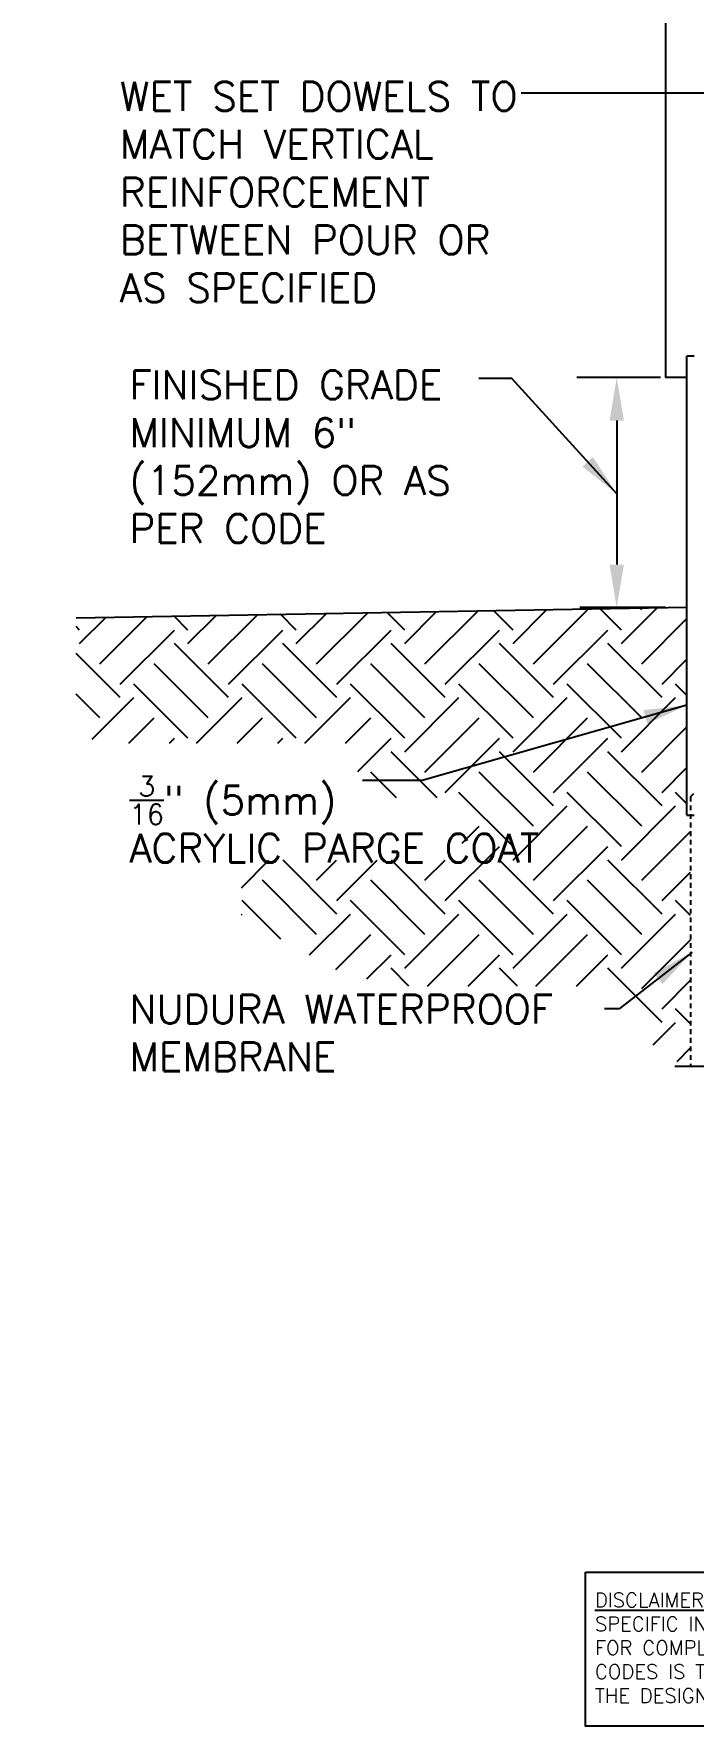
# Model space of a CAD drawing. Header units: inches. Extents: x 28.8 to 85.2, y -16 to 59.9.
# Drawn here: x 28.81 to 46.02, y -15.99 to 28.23 of the extents above; entities that cross this region are included whole.
import ezdxf

# ---------------------------------------------------------------- set-up
doc = ezdxf.new("R2010")
doc.units = ezdxf.units.IN
doc.header["$LTSCALE"] = 0.5
doc.header["$MEASUREMENT"] = 0
doc.linetypes.add('DASHED2', pattern=[0.375, 0.25, -0.125])
for name, color, linetype in [('HATCH', 12, 'Continuous'), ('LINE50', 5, 'Continuous'), ('LINE9', 9, 'Continuous'), ('TEXT', 4, 'Continuous')]:
    doc.layers.add(name, color=color, linetype=linetype)
doc.styles.add('DIM', font='romans.shx', dxfattribs={"width": 0.7})
doc.styles.add('ROMANS', font='romans.shx', dxfattribs={"height": 1.125})
doc.styles.get("Standard").update_dxf_attribs({"font": 'romans.shx', "height": 1.125})
doc.dimstyles.new('ext_12', dxfattribs={"dimscale": 12, "dimtxt": 0.09375, "dimasz": 0.09375, "dimexe": 0.09375, "dimexo": 0.0625, "dimgap": 0.0625, "dimtad": 1, "dimdec": 1, "dimzin": 3, "dimdsep": 46, "dimlunit": 4, "dimtxsty": 'DIM', "dimcen": 0.09, "dimdle": 0.09375, "dimclrt": 4, "dimadec": 0, "dimazin": 0, "dimtfac": 1, "dimtdec": 1, "dimtmove": 2, "dimatfit": 3, "dimfxl": 0, "dimfrac": 2, "dimtolj": 1, "dimtzin": 0, "dimarcsym": 0})

msp = doc.modelspace()

# ---------------------------------------------------------------- hatches: boundary and pattern name
at = {"layer": 'HATCH'}
h = msp.add_hatch(dxfattribs=at)
h.set_pattern_fill('EARTH', color=256, scale=8, angle=45, style=0)
h.set_pattern_definition([(45, (-53.785, -99.0705), (2e-16, 2.828427), [2, -2]), (45, (-54.3154, -98.5402), (2e-16, 2.828427), [2, -2]), (45, (-54.8457, -98.0098), (2e-16, 2.828427), [2, -2]), (135, (-54.8457, -97.6563), (-2.828427, 4e-16), [2, -2]), (135, (-54.3154, -97.126), (-2.828427, 4e-16), [2, -2]), (135, (-53.785, -96.5956), (-2.828427, 4e-16), [2, -2])])
h.paths.add_polyline_path([(28.826, 11.064), (28.826, 11.064), (28.815, 11.072)])
h.paths.add_polyline_path([(29.915, 12.971), (29.915, 10.188), (29.926, 10.178), (29.954, 10.153), (29.981, 10.129), (30.008, 10.105), (30.036, 10.08), (30.063, 10.055), (30.09, 10.031), (30.117, 10.006), (30.144, 9.981), (30.171, 9.956), (30.198, 9.931), (30.225, 9.906), (30.251, 9.881), (30.278, 9.856), (30.305, 9.831), (30.331, 9.806), (30.358, 9.78), (30.384, 9.755), (30.41, 9.729), (30.437, 9.704), (30.444, 9.697), (37.273, 9.697), (37.273, 8.269), (39.993, 8.269), (39.993, 6.636), (34.235, 6.636), (34.235, 5.137), (36.933, 3.658), (36.968, 3.651), (37.004, 3.643), (37.039, 3.636), (37.074, 3.628), (37.109, 3.621), (37.145, 3.613), (37.18, 3.606), (37.215, 3.598), (37.25, 3.591), (37.285, 3.583), (37.32, 3.576), (37.355, 3.568), (37.39, 3.56), (37.425, 3.553), (37.46, 3.545), (37.495, 3.537), (37.529, 3.53), (37.564, 3.522), (37.599, 3.514), (37.633, 3.507), (37.668, 3.499), (37.703, 3.491), (37.737, 3.483), (37.772, 3.475), (37.806, 3.468), (37.841, 3.46), (37.875, 3.452), (37.91, 3.444), (37.944, 3.436), (37.978, 3.429), (38.013, 3.421), (38.047, 3.413), (38.081, 3.405), (38.115, 3.397), (38.149, 3.389), (38.183, 3.381), (38.217, 3.374), (38.251, 3.366), (38.285, 3.358), (38.319, 3.35), (38.322, 3.349), (43.711, 3.349), (44.586, 2.08), (45.793, 1.254), (45.957, 1.254), (45.957, 7.809), (45.863, 7.809), (45.863, 13.25)])

# ---------------------------------------------------------------- linework, layer by layer
at = {"layer": 'LINE50'}
msp.add_line((29.915, 12.971), (45.863, 13.25), dxfattribs=at)
at = {"layer": 'LINE9'}
for p, q in [((45.301, 46.254), (45.301, 19.254)), ((45.863, 7.813), (45.863, 19.813)), ((46.051, 19.813), (45.863, 19.813)), ((45.863, 19.254), (45.301, 19.254)), ((45.863, 7.813), (46.051, 7.813)), ((45.543, 1.254), (50.676, 1.254))]:
    msp.add_line(p, q, dxfattribs=at)
at = {"layer": 'LINE9', "linetype": 'DASHED2'}
for q in [(46.051, 8.389), (45.957, 1.254)]:
    msp.add_line((45.957, 8.295), q, dxfattribs=at)
at = {"layer": 'TEXT'}
for p, q in [((45.176, 19.254), (42.992, 19.254)), ((44.03, 18.129), (44.03, 14.365)), ((45.3, 13.24), (43.071, 13.24))]:
    msp.add_line(p, q, dxfattribs=at)
msp.add_lwpolyline([(43.215, -11.965), (51.871, -11.965), (51.871, -15.991), (43.215, -15.991)], close=True, dxfattribs=at)
for points in [[(43.843, 18.129), (44.218, 18.129), (44.03, 19.254)], [(43.842, 14.365), (44.217, 14.365), (44.029, 13.24)]]:
    msp.add_solid(points, dxfattribs=at)

# ---------------------------------------------------------------- texts
at = {"layer": 'TEXT', "char_height": 0.75, "attachment_point": 4, "style": 'ROMANS'}
for s, insert, width in [('WET SET DOWELS TO MATCH VERTICAL REINFORCEMENT BETWEEN POUR OR AS SPECIFIED', (31.06, 24.1), 11.74859), ('FINISHED GRADE MINIMUM 6" (152mm) OR AS PER CODE', (31.31, 17.186), 10.75183), ('\\A1;{\\H0.7x;\\S3/16;}" (5mm) \\PACRYLIC PARGE COAT', (31.31, 7.705), 11.74859), ('\\A1;NUDURA WATERPROOF MEMBRANE', (31.31, 2.123), 12.78313)]:
    msp.add_mtext(s, dxfattribs=dict(at, insert=insert, width=width))
at = {"layer": 'TEXT', "insert": (43.46, -13.943), "char_height": 0.375, "width": 9.3349, "attachment_point": 4}
msp.add_mtext('{\\LDISCLAIMER NOTICE:}\\PSPECIFIC INFORMATION REQUIRED FOR COMPLIANCE WITH LOCAL CODES IS THE RESPONSIBILITY OF THE DESIGNER', dxfattribs=at)

# ---------------------------------------------------------------- leaders
at = {"layer": 'TEXT'}
for points, override in [([(50.618, 26.684), (41.538, 26.684)], {"dimtad": 0}), ([(45.863, 10.69), (38.951, 8.722), (37.389, 8.722)], {"dimgap": 0.0625, "dimtad": 0}), ([(45.997, 4.236), (44.097, 2.756), (43.709, 2.756)], {"dimgap": 0.0625, "dimtad": 0})]:
    msp.add_leader(points, dimstyle='ext_12', override=override, dxfattribs=at)
msp.add_leader([(44.03, 16.216), (41.288, 19.224), (40.428, 19.224)], dimstyle='ext_12', dxfattribs=at)

doc.saveas('drawing.dxf')
